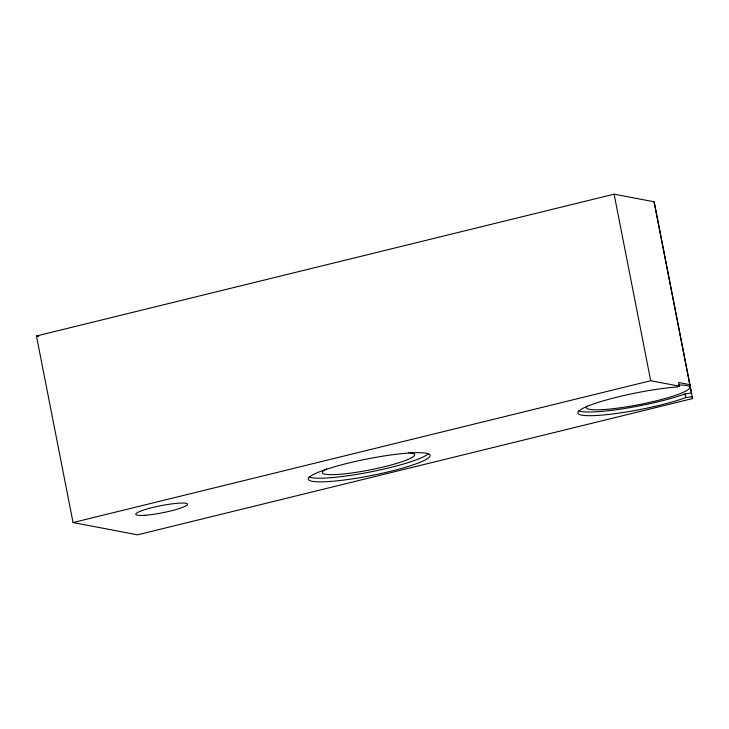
<?xml version="1.0" encoding="UTF-8"?>
<svg xmlns="http://www.w3.org/2000/svg" width="729" height="729" viewBox="0 0 729 729"><rect width="100%" height="100%" fill="white"/><g stroke="black" fill="none" stroke-linecap="round" stroke-linejoin="round"><path stroke-width="1.09" d="M689.989 384.684L678.644 382.525L679.364 386.179L677.606 386.917A62.093 8.538 -11.1 0 0 591.793 404.586A62.093 8.538 -11.1 0 0 599.967 415.257A62.093 8.538 -11.1 0 0 685.789 397.587L692.204 396.631L692.55 398.572L137.571 534.831L73.055 522.547L36.45 335.996L614.11 194.169L654.113 201.787L691.484 392.967L685.069 393.924A62.093 8.538 -11.1 0 1 624.042 408.586A62.093 8.538 -11.1 0 1 578.662 410.801M73.055 522.547L650.705 380.729L679.364 386.179M36.45 335.996L38.664 336.415M692.55 398.572L654.113 201.787M685.069 393.924L685.789 397.587M614.11 194.169L650.705 380.729M428.606 453.493A62.093 8.538 -11.1 0 1 370.296 471.955A62.093 8.538 -11.1 0 1 309.087 476.985M678.398 385.049A52.688 7.244 -11.1 0 1 651.106 402.062A52.688 7.244 -11.1 0 1 587.064 406.017M408.705 452.636A47.039 6.47 -11.1 0 1 370.469 469.813A47.039 6.47 -11.1 0 1 326.492 468.957M145.171 515.248A26.344 3.618 -11.1 0 0 187.143 504.942A26.344 3.618 -11.1 0 0 152.607 507.521A26.344 3.618 -11.1 0 0 145.171 515.248M330.392 481.441A62.093 8.538 -11.1 0 0 429.326 457.156A62.093 8.538 -11.1 0 0 347.924 463.216A62.093 8.538 -11.1 0 0 330.392 481.441"/></g></svg>
